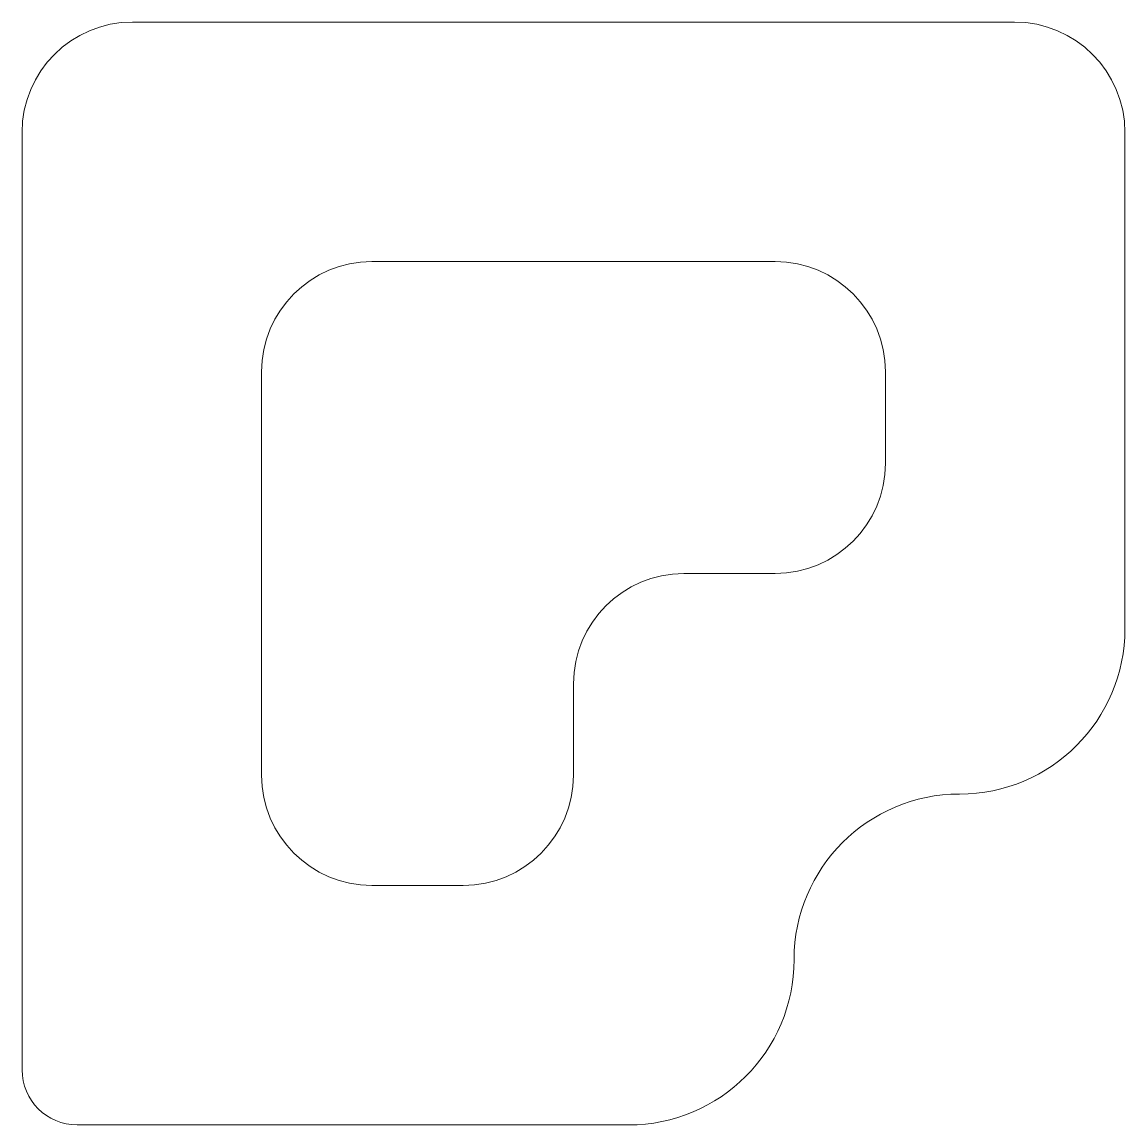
# Model space of a CAD drawing. Header units: millimetres. Extents: x 19.5 to 39.5, y 22 to 42.
import ezdxf

# ---------------------------------------------------------------- set-up
doc = ezdxf.new("R2010")
doc.units = ezdxf.units.MM
doc.layers.add('Corte exterior', color=1, linetype='Continuous', lineweight=5, true_color=0xff0000)
doc.layers.add('grabado linea medio', color=3, linetype='Continuous', lineweight=5, true_color=0x00ff00)

msp = doc.modelspace()

# ---------------------------------------------------------------- linework, layer by layer
at = {"layer": 'Corte exterior'}
for p, q in [((37.5, 42), (21.5, 42)), ((19.5, 40), (19.5, 23)), ((39.5, 33), (39.5, 40)), ((20.5, 22), (28.5, 22))]:
    msp.add_line(p, q, dxfattribs=at)
for centre, radius, start, end in [((21.5, 40), 2, 90, 180), ((37.5, 40), 2, 0, 90), ((20.5, 23), 1, 180, 270)]:
    msp.add_arc(centre, radius, start, end, dxfattribs=at)
at = {"layer": 'grabado linea medio'}
for p, q in [((33.157, 37.657), (25.843, 37.657)), ((23.843, 35.657), (23.843, 28.343)), ((35.157, 34), (35.157, 35.657)), ((39.5, 31), (39.5, 33)), ((31.5, 32), (33.157, 32)), ((29.5, 30), (29.5, 28.343)), ((36.5, 28), (36.5, 28)), ((25.843, 26.343), (27.5, 26.343)), ((33.5, 25), (33.5, 25)), ((30.5, 22), (28.5, 22))]:
    msp.add_line(p, q, dxfattribs=at)
for centre, radius, start, end in [((25.843, 35.657), 2, 90, 180), ((33.157, 35.657), 2, 0, 90), ((33.157, 34), 2, 270, 0), ((31.5, 30), 2, 90, 180), ((36.5, 31), 3, 270, 0), ((25.843, 28.343), 2, 180, 270), ((27.5, 28.343), 2, 270, 0), ((36.5, 25), 3, 90, 180), ((30.5, 25), 3, 270, 0)]:
    msp.add_arc(centre, radius, start, end, dxfattribs=at)

doc.saveas('drawing.dxf')
